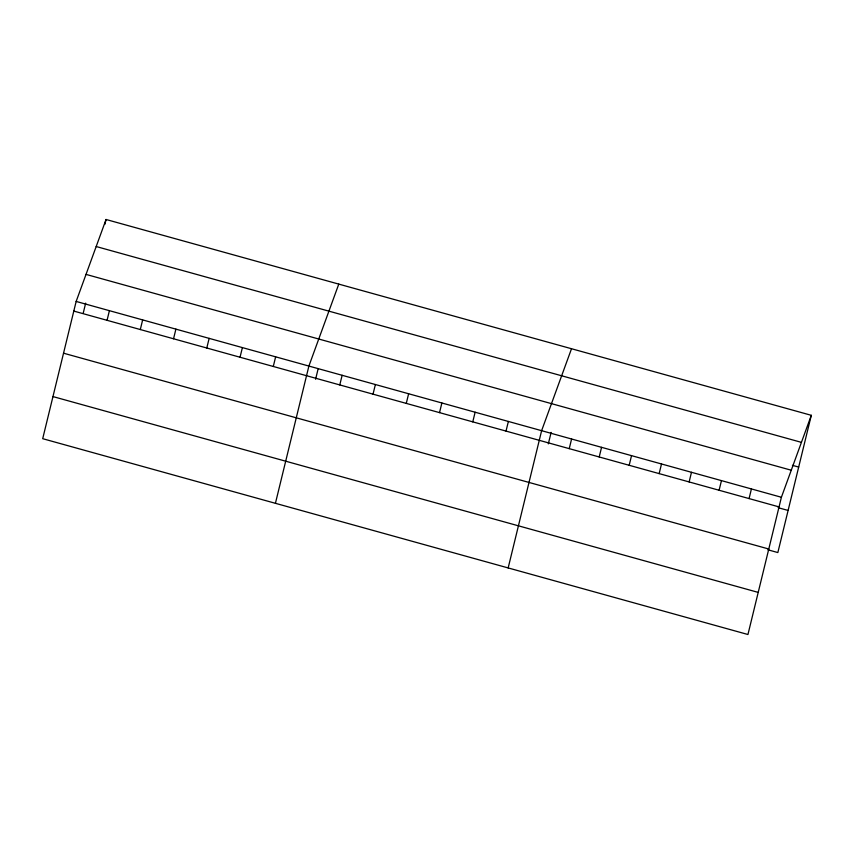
<?xml version="1.0" encoding="UTF-8"?>
<svg xmlns="http://www.w3.org/2000/svg" width="854" height="854" viewBox="0 0 854 854"><rect width="100%" height="100%" fill="white"/><g stroke="black" fill="none" stroke-linecap="round" stroke-linejoin="round"><path stroke-width="1.28" d="M76.155 301.441L42.7 438.689L747.944 634.511L781.399 497.263L811.3 415.311L106.056 219.489L76.155 301.441L781.399 497.263M83.18 313.354L85.667 303.138M104.882 224.314L106.056 219.489M107.06 320.314L109.408 310.675M140.302 329.548L142.65 319.898M173.543 338.771L175.903 329.132M206.796 348.005L209.145 338.365M240.038 357.239L242.397 347.599M273.291 366.473L275.639 356.833M275.426 503.305L308.892 366.056L338.782 284.115M315.596 379.251L318.083 369.045M339.785 384.93L342.134 375.29M373.027 394.164L375.386 384.524M406.28 403.398L408.628 393.758M439.522 412.631L441.881 402.992M472.774 421.865L475.123 412.215M506.016 431.089L508.376 421.449M508.162 567.931L541.617 430.683L571.518 348.731M548.321 443.866L551.129 432.391M569.244 448.649L571.593 439.009M599.209 456.965L601.568 447.325M629.184 465.291L631.533 455.652M659.16 473.618L661.508 463.978M689.135 481.934L691.484 472.294M719.1 490.26L721.459 480.621M749.075 498.587L751.424 488.936M811.3 415.311L777.845 552.559L767.853 549.784M96.192 246.528L801.436 442.361M792.437 465.334L798.682 467.063M86.019 274.39L791.263 470.223M73.807 311.08L779.051 506.902M778.122 507.682L788.103 510.446M63.538 353.193L768.781 549.015M52.969 396.576L758.213 592.398"/></g></svg>
